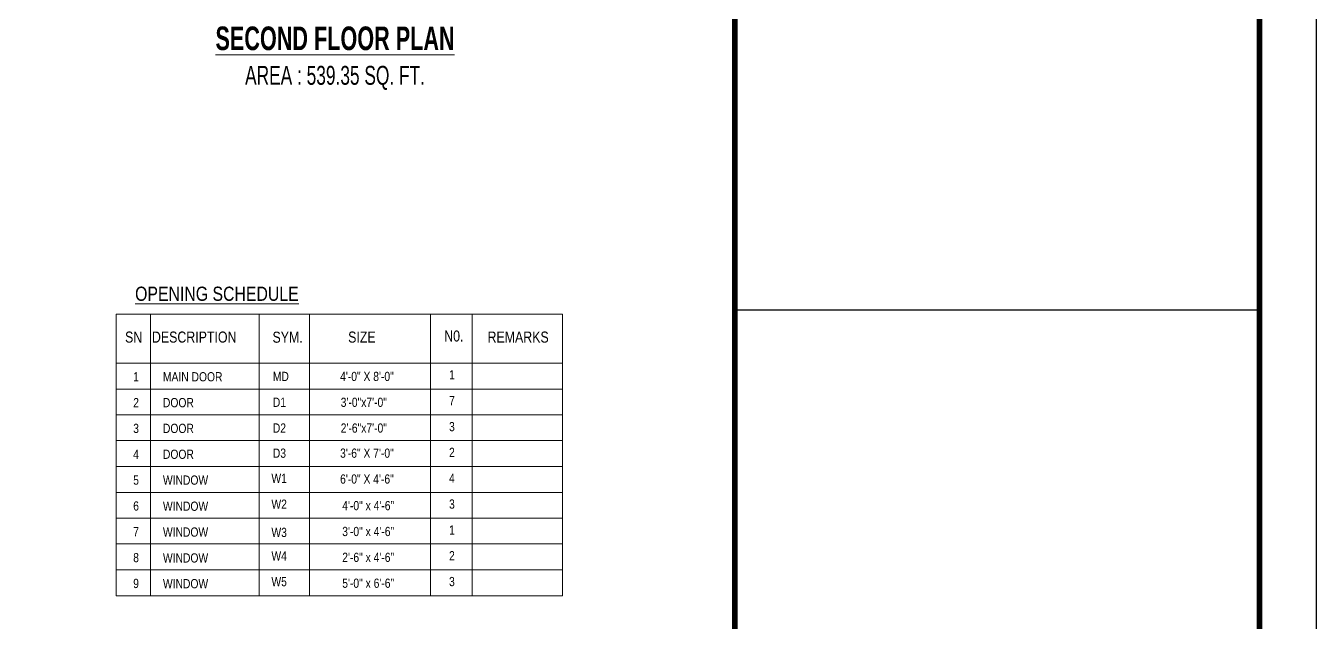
# Model space of a CAD drawing. Header units: inches. Extents: x -4962553 to -4957717, y -3263817 to -3261572.
# Drawn here: x -4960472 to -4959378, y -3262790 to -3262285 of the extents above; entities that cross this region are included whole.
import ezdxf

# ---------------------------------------------------------------- set-up
doc = ezdxf.new("R2010")
doc.units = ezdxf.units.IN
doc.header["$LTSCALE"] = 2
doc.header["$MEASUREMENT"] = 0
doc.layers.get('0').update_dxf_attribs({"linetype": 'CONTINUOUS'})
doc.layers.add('annotate', color=7, linetype='CONTINUOUS', lineweight=9)
doc.layers.add('Text-100.w', color=254, linetype='CONTINUOUS', lineweight=9)
doc.styles.add('Arial', font='arial.ttf', dxfattribs={"width": 0.8, "height": 12})
doc.styles.add('DIM', font='arial.ttf', dxfattribs={"width": 0.8})

msp = doc.modelspace()

# ---------------------------------------------------------------- linework, layer by layer
msp.add_line((-4959871, -3262525.2), (-4959426.4, -3262525.2))
msp.add_lwpolyline([(-4962553.2, -3263816.8), (-4962553.2, -3261571.7), (-4959378.4, -3261571.7), (-4959378.4, -3263816.8)], close=True)
at = {"const_width": 4.8}
msp.add_lwpolyline([(-4959426.4, -3263768.8), (-4959426.4, -3261619.7), (-4962409.2, -3261619.7), (-4962409.2, -3263768.8)], close=True, dxfattribs=at)
msp.add_lwpolyline([(-4959871, -3263768.8), (-4959871, -3261619.7)], dxfattribs=at)
at = {"layer": 'annotate'}
for p, q in [((-4960394.9, -3262528.9), (-4960394.9, -3262767.3)), ((-4960394.9, -3262528.9), (-4960016.8, -3262528.9)), ((-4960366, -3262528.9), (-4960366, -3262767.3)), ((-4960274, -3262528.9), (-4960274, -3262767.3)), ((-4960231.1, -3262528.9), (-4960231.1, -3262767.3)), ((-4960128.8, -3262528.9), (-4960128.8, -3262767.3)), ((-4960093.4, -3262528.9), (-4960093.4, -3262767.3)), ((-4960016.8, -3262528.9), (-4960016.8, -3262767.3)), ((-4960394.9, -3262570.4), (-4960016.8, -3262570.4)), ((-4960394.9, -3262592.3), (-4960016.8, -3262592.3)), ((-4960394.9, -3262614.1), (-4960016.8, -3262614.1)), ((-4960394.9, -3262636), (-4960016.8, -3262636)), ((-4960394.9, -3262657.9), (-4960016.8, -3262657.9)), ((-4960394.9, -3262679.8), (-4960016.8, -3262679.8)), ((-4960394.9, -3262701.6), (-4960016.8, -3262701.6)), ((-4960394.9, -3262723.5), (-4960016.8, -3262723.5)), ((-4960394.9, -3262745.4), (-4960016.8, -3262745.4)), ((-4960394.9, -3262767.3), (-4960016.8, -3262767.3))]:
    msp.add_line(p, q, dxfattribs=at)

# ---------------------------------------------------------------- texts
at = {"layer": 'annotate', "style": 'DIM'}
for s, insert, char_height, attachment_point in [('{\\fArial|b0|i0|c0|p34;SN}', (-4960387.5, -3262543.6), 9.375, 1), ('{\\fArial|b0|i0|c0|p34;DESCRIPTION}', (-4960364.7, -3262543.6), 9.375, 1), ('{\\fArial|b0|i0|c0|p34;SYM.}', (-4960262.6, -3262543.7), 9.375, 1), ('{\\fArial|b0|i0|c0|p34;SIZE}', (-4960198.5, -3262543.6), 9.375, 1), ('{\\fArial|b0|i0|c0|p34;N0.}', (-4960117.1, -3262542.7), 9.375, 1), ('{\\fArial|b0|i0|c0|p34;REMARKS}', (-4960080.4, -3262543.6), 9.375, 1), ('{\\fArial|b0|i0|c0|p34;1}', (-4960380.6, -3262578), 7.813, 1), ('MAIN DOOR ', (-4960355.4, -3262578), 7.81, 1), ('MD', (-4960262.3, -3262577.7), 7.81, 1), ('4\'-0" X 8\'-0"', (-4960205.3, -3262577.7), 7.813, 1), ('1', (-4960113, -3262576.4), 7.81, 1), ('{\\fArial|b0|i0|c0|p34;2}', (-4960380.6, -3262599.9), 7.813, 1), ('{\\fArial|b0|i0|c0|p34;DOOR }', (-4960355.4, -3262599.9), 7.813, 1), ('D1', (-4960262.3, -3262599.6), 7.81, 1), ('3\'-0"x7\'-0"', (-4960204.8, -3262599.6), 7.813, 1), ('{\\fArial|b0|i0|c0|p34;3}', (-4960380.6, -3262621.7), 7.813, 1), ('{\\fArial|b0|i0|c0|p34;DOOR }', (-4960355.4, -3262621.7), 7.813, 1), ('D2', (-4960262.3, -3262621.4), 7.81, 1), ('2\'-6"x7\'-0"', (-4960204.8, -3262621.4), 7.813, 1), ('{\\fArial|b0|i0|c0|p34;4}', (-4960380.6, -3262643.6), 7.813, 1), ('DOOR ', (-4960355.4, -3262643.6), 7.81, 1), ('D3', (-4960262.3, -3262650.6), 7.81, 7), ('3\'-6" X 7\'-0"', (-4960205.3, -3262650.6), 7.813, 7), ('2', (-4960113, -3262642), 7.81, 1), ('{\\fArial|b0|i0|c0|p34;5}', (-4960380.6, -3262665.5), 7.813, 1), ('WINDOW ', (-4960355.4, -3262665.5), 7.81, 1), ('W1', (-4960263.5, -3262664), 7.81, 1), ('6\'-0" X 4\'-6"', (-4960205.3, -3262672.5), 7.813, 7), ('4', (-4960113, -3262663.9), 7.81, 1), ('{\\fArial|b0|i0|c0|p34;6}', (-4960380.6, -3262687.4), 7.813, 1), ('{\\fArial|b0|i0|c0|p34;WINDOW}', (-4960355.4, -3262687.6), 7.813, 1), ('W2', (-4960263.5, -3262685.9), 7.81, 1), ('4\'-0" x 4\'-6"', (-4960203.5, -3262687.1), 7.813, 1), ('3', (-4960113, -3262685.8), 7.81, 1), ('{\\fArial|b0|i0|c0|p34;WINDOW}', (-4960355.4, -3262709.5), 7.813, 1), ('W3', (-4960263.5, -3262709.8), 7.81, 1), ('3\'-0" x 4\'-6"', (-4960203.5, -3262709), 7.813, 1), ('8', (-4960380.6, -3262731.1), 7.81, 1), ('{\\fArial|b0|i0|c0|p34;WINDOW}', (-4960355.4, -3262731.4), 7.813, 1), ('W4', (-4960263.5, -3262729.7), 7.81, 1), ('2\'-6" x 4\'-6"', (-4960203.5, -3262730.9), 7.813, 1), ('2', (-4960113, -3262729.5), 7.81, 1), ('9', (-4960380.6, -3262753), 7.81, 1), ('{\\fArial|b0|i0|c0|p34;WINDOW}', (-4960355.4, -3262753.2), 7.813, 1), ('W5', (-4960263.5, -3262751.5), 7.81, 1), ('5\'-0" x 6\'-6"', (-4960203.5, -3262752.8), 7.813, 1), ('3', (-4960113, -3262751.4), 7.81, 1)]:
    msp.add_mtext(s, dxfattribs=dict(at, insert=insert, char_height=char_height, attachment_point=attachment_point))
at = {"layer": 'annotate', "attachment_point": 1, "style": 'DIM'}
for s, insert, char_height, width in [('7', (-4960113, -3262598.3), 7.81, 8.301), ('3', (-4960113, -3262620.2), 7.81, 8.301), ('{\\fArial|b0|i0|c0|p34;7}', (-4960380.6, -3262709.2), 7.813, 0.857), ('1', (-4960113, -3262707.7), 7.81, 0.336)]:
    msp.add_mtext(s, dxfattribs=dict(at, insert=insert, char_height=char_height, width=width))
at = {"layer": 'Text-100.w', "attachment_point": 2, "style": 'Arial'}
for s, insert, char_height, width in [('\\A1;{\\fArial Narrow|b1|i0|c0|p34;\\LSECOND FLOOR PLAN\\P\\fArial Narrow|b0|i0|c0|p34;\\H0.8x;\\lAREA : 539.35 SQ. FT.\\H1.02306x; }', (-4960209.6, -3262285.3), 20, 569.102), ('{\\LOPENING SCHEDULE}', (-4960309.7, -3262505.6), 12, 536.354)]:
    msp.add_mtext(s, dxfattribs=dict(at, insert=insert, char_height=char_height, width=width))

doc.saveas('drawing.dxf')
